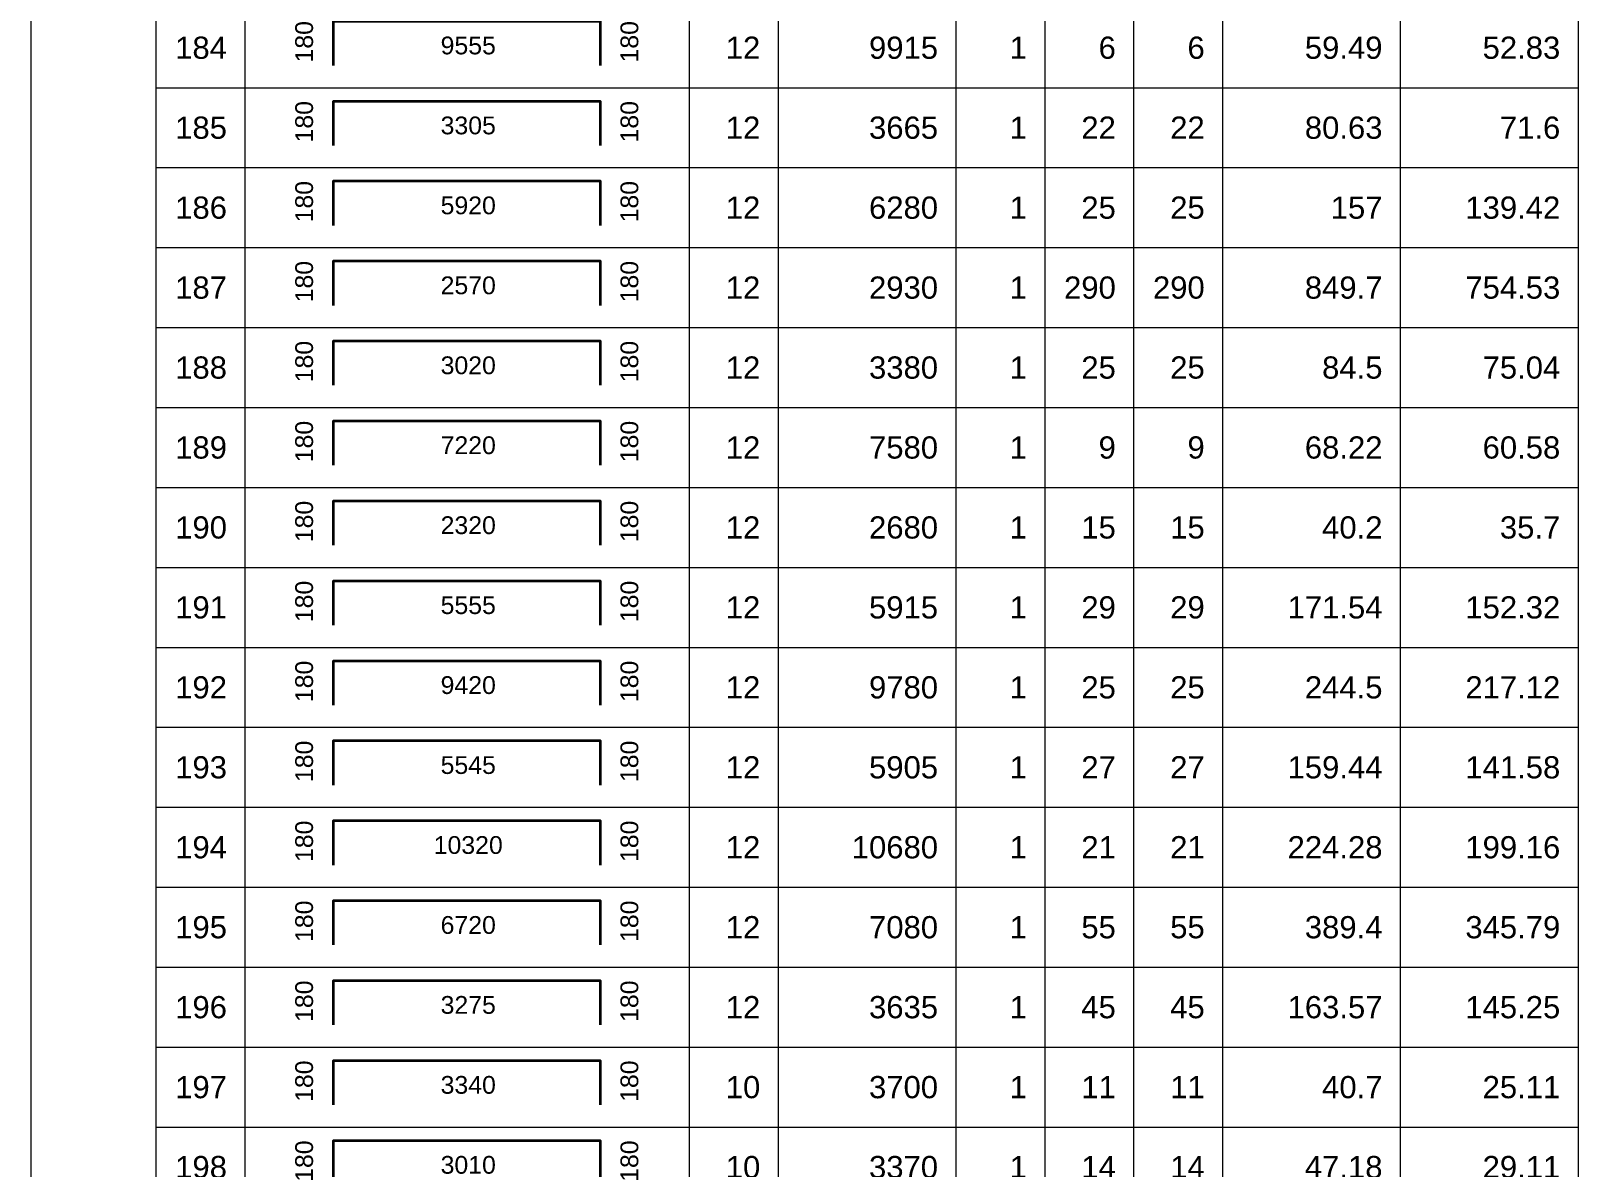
# Model space of a CAD drawing. Header units: millimetres. Extents: x -415354 to 883813, y -531490 to 486716.
# Drawn here: x 798740 to 816146, y -221440 to -208652 of the extents above; entities that cross this region are included whole.
import ezdxf
from ezdxf.enums import TextEntityAlignment as Align

# ---------------------------------------------------------------- set-up
doc = ezdxf.new("R2010")
doc.units = ezdxf.units.MM
doc.header["$MEASUREMENT"] = 0
for name, color, linetype, lineweight in [('NDC_FRAME', 7, 'Continuous', 20), ('NDC_S_REBAR', 4, 'Continuous', 35), ('NDC_S_VN TEXT', 7, 'Continuous', 20), ('NDC_Table', 3, 'Continuous', 20)]:
    doc.layers.add(name, color=color, linetype=linetype, lineweight=lineweight)
doc.styles.add('ARIAL', font='arial.ttf', dxfattribs={"width": 0.8})

# ---------------------------------------------------------------- blocks, each defined once
blk = doc.blocks.new('dang04')
at = {"layer": 'NDC_S_REBAR'}
blk.add_lwpolyline([(3405, -650), (3405, -150), (6405, -150), (6405, -650)], dxfattribs=at)
at = {"layer": 'NDC_Table'}
for p, q in [((0, 0), (0, -900)), ((1405, 0), (1405, -900)), ((2405, 0), (2405, -900)), ((7405, 0), (7405, -900)), ((8405, 0), (8405, -900)), ((10405, 0), (10405, -900)), ((11405, 0), (11405, -900)), ((12405, 0), (12405, -900)), ((13405, 0), (13405, -900)), ((15405, 0), (15405, -900)), ((17405, 0), (17405, -900)), ((1405, -900), (17405, -900))]:
    blk.add_line(p, q, dxfattribs=at)
at = {"layer": 'NDC_S_VN TEXT', "style": 'ARIAL'}
for p in [(3073, -150), (6733, -150)]:
    blk.add_attdef('D03', text='', height=200, rotation=90, dxfattribs=at).set_placement(p, align=Align.MIDDLE_RIGHT)
for p in [(2205, -450), (8205, -450), (10205, -450), (11205, -450), (12205, -450), (13205, -450), (15205, -450), (17205, -450)]:
    blk.add_attdef('D03', text='', height=250, dxfattribs=at).set_placement(p, align=Align.MIDDLE_RIGHT)
blk.add_attdef('D03', text='', height=200, dxfattribs=at).set_placement((4920, -425), align=Align.MIDDLE_CENTER)

msp = doc.modelspace()

# ---------------------------------------------------------------- block references
at = {"layer": 'NDC_FRAME'}
ref = msp.add_blockref('dang04', (798740.5, -208390.5), dxfattribs=at)
ref.add_attrib('D03', '184', dxfattribs={"layer": 'NDC_S_VN TEXT', "height": 250, "style": 'ARIAL'}).set_placement((800945.8, -208840.5), align=Align.MIDDLE_RIGHT)
ref.add_attrib('D03', '180', dxfattribs={"layer": 'NDC_S_VN TEXT', "height": 200, "rotation": 90, "style": 'ARIAL'}).set_placement((801813.8, -208540.5), align=Align.MIDDLE_RIGHT)
ref.add_attrib('D03', '9555', dxfattribs={"layer": 'NDC_S_VN TEXT', "height": 200, "style": 'ARIAL'}).set_placement((803660.1, -208815.2), align=Align.MIDDLE_CENTER)
ref.add_attrib('D03', '180', dxfattribs={"layer": 'NDC_S_VN TEXT', "height": 200, "rotation": 90, "style": 'ARIAL'}).set_placement((805473, -208540.5), align=Align.MIDDLE_RIGHT)
ref.add_attrib('D03', '12', dxfattribs={"layer": 'NDC_S_VN TEXT', "height": 250, "style": 'ARIAL'}).set_placement((806945.8, -208840.5), align=Align.MIDDLE_RIGHT)
ref.add_attrib('D03', '9915', dxfattribs={"layer": 'NDC_S_VN TEXT', "height": 250, "style": 'ARIAL'}).set_placement((808945.8, -208840.5), align=Align.MIDDLE_RIGHT)
ref.add_attrib('D03', '1', dxfattribs={"layer": 'NDC_S_VN TEXT', "height": 250, "style": 'ARIAL'}).set_placement((809945.8, -208840.5), align=Align.MIDDLE_RIGHT)
ref.add_attrib('D03', '6', dxfattribs={"layer": 'NDC_S_VN TEXT', "height": 250, "style": 'ARIAL'}).set_placement((810945.8, -208840.5), align=Align.MIDDLE_RIGHT)
ref.add_attrib('D03', '6', dxfattribs={"layer": 'NDC_S_VN TEXT', "height": 250, "style": 'ARIAL'}).set_placement((811945.8, -208840.2), align=Align.MIDDLE_RIGHT)
ref.add_attrib('D03', '59.49', dxfattribs={"layer": 'NDC_S_VN TEXT', "height": 250, "style": 'ARIAL'}).set_placement((813945.8, -208840.5), align=Align.MIDDLE_RIGHT)
ref.add_attrib('D03', '52.83', dxfattribs={"layer": 'NDC_S_VN TEXT', "height": 250, "style": 'ARIAL'}).set_placement((815945.8, -208840.5), align=Align.MIDDLE_RIGHT)
ref = msp.add_blockref('dang04', (798740.5, -209290.5), dxfattribs=at)
ref.add_attrib('D03', '185', dxfattribs={"layer": 'NDC_S_VN TEXT', "height": 250, "style": 'ARIAL'}).set_placement((800945.8, -209740.5), align=Align.MIDDLE_RIGHT)
ref.add_attrib('D03', '180', dxfattribs={"layer": 'NDC_S_VN TEXT', "height": 200, "rotation": 90, "style": 'ARIAL'}).set_placement((801813.8, -209440.5), align=Align.MIDDLE_RIGHT)
ref.add_attrib('D03', '3305', dxfattribs={"layer": 'NDC_S_VN TEXT', "height": 200, "style": 'ARIAL'}).set_placement((803660.1, -209715.2), align=Align.MIDDLE_CENTER)
ref.add_attrib('D03', '180', dxfattribs={"layer": 'NDC_S_VN TEXT', "height": 200, "rotation": 90, "style": 'ARIAL'}).set_placement((805473, -209440.5), align=Align.MIDDLE_RIGHT)
ref.add_attrib('D03', '12', dxfattribs={"layer": 'NDC_S_VN TEXT', "height": 250, "style": 'ARIAL'}).set_placement((806945.8, -209740.5), align=Align.MIDDLE_RIGHT)
ref.add_attrib('D03', '3665', dxfattribs={"layer": 'NDC_S_VN TEXT', "height": 250, "style": 'ARIAL'}).set_placement((808945.8, -209740.5), align=Align.MIDDLE_RIGHT)
ref.add_attrib('D03', '1', dxfattribs={"layer": 'NDC_S_VN TEXT', "height": 250, "style": 'ARIAL'}).set_placement((809945.8, -209740.5), align=Align.MIDDLE_RIGHT)
ref.add_attrib('D03', '22', dxfattribs={"layer": 'NDC_S_VN TEXT', "height": 250, "style": 'ARIAL'}).set_placement((810945.8, -209740.5), align=Align.MIDDLE_RIGHT)
ref.add_attrib('D03', '22', dxfattribs={"layer": 'NDC_S_VN TEXT', "height": 250, "style": 'ARIAL'}).set_placement((811945.8, -209740.2), align=Align.MIDDLE_RIGHT)
ref.add_attrib('D03', '80.63', dxfattribs={"layer": 'NDC_S_VN TEXT', "height": 250, "style": 'ARIAL'}).set_placement((813945.8, -209740.5), align=Align.MIDDLE_RIGHT)
ref.add_attrib('D03', '71.6', dxfattribs={"layer": 'NDC_S_VN TEXT', "height": 250, "style": 'ARIAL'}).set_placement((815945.8, -209740.5), align=Align.MIDDLE_RIGHT)
ref = msp.add_blockref('dang04', (798740.5, -210190.5), dxfattribs=at)
ref.add_attrib('D03', '186', dxfattribs={"layer": 'NDC_S_VN TEXT', "height": 250, "style": 'ARIAL'}).set_placement((800945.8, -210640.5), align=Align.MIDDLE_RIGHT)
ref.add_attrib('D03', '180', dxfattribs={"layer": 'NDC_S_VN TEXT', "height": 200, "rotation": 90, "style": 'ARIAL'}).set_placement((801813.8, -210340.5), align=Align.MIDDLE_RIGHT)
ref.add_attrib('D03', '5920', dxfattribs={"layer": 'NDC_S_VN TEXT', "height": 200, "style": 'ARIAL'}).set_placement((803660.1, -210615.2), align=Align.MIDDLE_CENTER)
ref.add_attrib('D03', '180', dxfattribs={"layer": 'NDC_S_VN TEXT', "height": 200, "rotation": 90, "style": 'ARIAL'}).set_placement((805473, -210340.5), align=Align.MIDDLE_RIGHT)
ref.add_attrib('D03', '12', dxfattribs={"layer": 'NDC_S_VN TEXT', "height": 250, "style": 'ARIAL'}).set_placement((806945.8, -210640.5), align=Align.MIDDLE_RIGHT)
ref.add_attrib('D03', '6280', dxfattribs={"layer": 'NDC_S_VN TEXT', "height": 250, "style": 'ARIAL'}).set_placement((808945.8, -210640.5), align=Align.MIDDLE_RIGHT)
ref.add_attrib('D03', '1', dxfattribs={"layer": 'NDC_S_VN TEXT', "height": 250, "style": 'ARIAL'}).set_placement((809945.8, -210640.5), align=Align.MIDDLE_RIGHT)
ref.add_attrib('D03', '25', dxfattribs={"layer": 'NDC_S_VN TEXT', "height": 250, "style": 'ARIAL'}).set_placement((810945.8, -210640.5), align=Align.MIDDLE_RIGHT)
ref.add_attrib('D03', '25', dxfattribs={"layer": 'NDC_S_VN TEXT', "height": 250, "style": 'ARIAL'}).set_placement((811945.8, -210640.2), align=Align.MIDDLE_RIGHT)
ref.add_attrib('D03', '157', dxfattribs={"layer": 'NDC_S_VN TEXT', "height": 250, "style": 'ARIAL'}).set_placement((813945.8, -210640.5), align=Align.MIDDLE_RIGHT)
ref.add_attrib('D03', '139.42', dxfattribs={"layer": 'NDC_S_VN TEXT', "height": 250, "style": 'ARIAL'}).set_placement((815945.8, -210640.5), align=Align.MIDDLE_RIGHT)
ref = msp.add_blockref('dang04', (798740.5, -211090.5), dxfattribs=at)
ref.add_attrib('D03', '187', dxfattribs={"layer": 'NDC_S_VN TEXT', "height": 250, "style": 'ARIAL'}).set_placement((800945.8, -211540.5), align=Align.MIDDLE_RIGHT)
ref.add_attrib('D03', '180', dxfattribs={"layer": 'NDC_S_VN TEXT', "height": 200, "rotation": 90, "style": 'ARIAL'}).set_placement((801813.8, -211240.5), align=Align.MIDDLE_RIGHT)
ref.add_attrib('D03', '2570', dxfattribs={"layer": 'NDC_S_VN TEXT', "height": 200, "style": 'ARIAL'}).set_placement((803660.1, -211515.2), align=Align.MIDDLE_CENTER)
ref.add_attrib('D03', '180', dxfattribs={"layer": 'NDC_S_VN TEXT', "height": 200, "rotation": 90, "style": 'ARIAL'}).set_placement((805473, -211240.5), align=Align.MIDDLE_RIGHT)
ref.add_attrib('D03', '12', dxfattribs={"layer": 'NDC_S_VN TEXT', "height": 250, "style": 'ARIAL'}).set_placement((806945.8, -211540.5), align=Align.MIDDLE_RIGHT)
ref.add_attrib('D03', '2930', dxfattribs={"layer": 'NDC_S_VN TEXT', "height": 250, "style": 'ARIAL'}).set_placement((808945.8, -211540.5), align=Align.MIDDLE_RIGHT)
ref.add_attrib('D03', '1', dxfattribs={"layer": 'NDC_S_VN TEXT', "height": 250, "style": 'ARIAL'}).set_placement((809945.8, -211540.5), align=Align.MIDDLE_RIGHT)
ref.add_attrib('D03', '290', dxfattribs={"layer": 'NDC_S_VN TEXT', "height": 250, "style": 'ARIAL'}).set_placement((810945.8, -211540.5), align=Align.MIDDLE_RIGHT)
ref.add_attrib('D03', '290', dxfattribs={"layer": 'NDC_S_VN TEXT', "height": 250, "style": 'ARIAL'}).set_placement((811945.8, -211540.2), align=Align.MIDDLE_RIGHT)
ref.add_attrib('D03', '849.7', dxfattribs={"layer": 'NDC_S_VN TEXT', "height": 250, "style": 'ARIAL'}).set_placement((813945.8, -211540.5), align=Align.MIDDLE_RIGHT)
ref.add_attrib('D03', '754.53', dxfattribs={"layer": 'NDC_S_VN TEXT', "height": 250, "style": 'ARIAL'}).set_placement((815945.8, -211540.5), align=Align.MIDDLE_RIGHT)
ref = msp.add_blockref('dang04', (798740.5, -211990.5), dxfattribs=at)
ref.add_attrib('D03', '188', dxfattribs={"layer": 'NDC_S_VN TEXT', "height": 250, "style": 'ARIAL'}).set_placement((800945.8, -212440.5), align=Align.MIDDLE_RIGHT)
ref.add_attrib('D03', '180', dxfattribs={"layer": 'NDC_S_VN TEXT', "height": 200, "rotation": 90, "style": 'ARIAL'}).set_placement((801813.8, -212140.5), align=Align.MIDDLE_RIGHT)
ref.add_attrib('D03', '3020', dxfattribs={"layer": 'NDC_S_VN TEXT', "height": 200, "style": 'ARIAL'}).set_placement((803660.1, -212415.2), align=Align.MIDDLE_CENTER)
ref.add_attrib('D03', '180', dxfattribs={"layer": 'NDC_S_VN TEXT', "height": 200, "rotation": 90, "style": 'ARIAL'}).set_placement((805473, -212140.5), align=Align.MIDDLE_RIGHT)
ref.add_attrib('D03', '12', dxfattribs={"layer": 'NDC_S_VN TEXT', "height": 250, "style": 'ARIAL'}).set_placement((806945.8, -212440.5), align=Align.MIDDLE_RIGHT)
ref.add_attrib('D03', '3380', dxfattribs={"layer": 'NDC_S_VN TEXT', "height": 250, "style": 'ARIAL'}).set_placement((808945.8, -212440.5), align=Align.MIDDLE_RIGHT)
ref.add_attrib('D03', '1', dxfattribs={"layer": 'NDC_S_VN TEXT', "height": 250, "style": 'ARIAL'}).set_placement((809945.8, -212440.5), align=Align.MIDDLE_RIGHT)
ref.add_attrib('D03', '25', dxfattribs={"layer": 'NDC_S_VN TEXT', "height": 250, "style": 'ARIAL'}).set_placement((810945.8, -212440.5), align=Align.MIDDLE_RIGHT)
ref.add_attrib('D03', '25', dxfattribs={"layer": 'NDC_S_VN TEXT', "height": 250, "style": 'ARIAL'}).set_placement((811945.8, -212440.2), align=Align.MIDDLE_RIGHT)
ref.add_attrib('D03', '84.5', dxfattribs={"layer": 'NDC_S_VN TEXT', "height": 250, "style": 'ARIAL'}).set_placement((813945.8, -212440.5), align=Align.MIDDLE_RIGHT)
ref.add_attrib('D03', '75.04', dxfattribs={"layer": 'NDC_S_VN TEXT', "height": 250, "style": 'ARIAL'}).set_placement((815945.8, -212440.5), align=Align.MIDDLE_RIGHT)
ref = msp.add_blockref('dang04', (798740.5, -212890.5), dxfattribs=at)
ref.add_attrib('D03', '189', dxfattribs={"layer": 'NDC_S_VN TEXT', "height": 250, "style": 'ARIAL'}).set_placement((800945.8, -213340.5), align=Align.MIDDLE_RIGHT)
ref.add_attrib('D03', '180', dxfattribs={"layer": 'NDC_S_VN TEXT', "height": 200, "rotation": 90, "style": 'ARIAL'}).set_placement((801813.8, -213040.5), align=Align.MIDDLE_RIGHT)
ref.add_attrib('D03', '7220', dxfattribs={"layer": 'NDC_S_VN TEXT', "height": 200, "style": 'ARIAL'}).set_placement((803660.1, -213315.2), align=Align.MIDDLE_CENTER)
ref.add_attrib('D03', '180', dxfattribs={"layer": 'NDC_S_VN TEXT', "height": 200, "rotation": 90, "style": 'ARIAL'}).set_placement((805473, -213040.5), align=Align.MIDDLE_RIGHT)
ref.add_attrib('D03', '12', dxfattribs={"layer": 'NDC_S_VN TEXT', "height": 250, "style": 'ARIAL'}).set_placement((806945.8, -213340.5), align=Align.MIDDLE_RIGHT)
ref.add_attrib('D03', '7580', dxfattribs={"layer": 'NDC_S_VN TEXT', "height": 250, "style": 'ARIAL'}).set_placement((808945.8, -213340.5), align=Align.MIDDLE_RIGHT)
ref.add_attrib('D03', '1', dxfattribs={"layer": 'NDC_S_VN TEXT', "height": 250, "style": 'ARIAL'}).set_placement((809945.8, -213340.5), align=Align.MIDDLE_RIGHT)
ref.add_attrib('D03', '9', dxfattribs={"layer": 'NDC_S_VN TEXT', "height": 250, "style": 'ARIAL'}).set_placement((810945.8, -213340.5), align=Align.MIDDLE_RIGHT)
ref.add_attrib('D03', '9', dxfattribs={"layer": 'NDC_S_VN TEXT', "height": 250, "style": 'ARIAL'}).set_placement((811945.8, -213340.2), align=Align.MIDDLE_RIGHT)
ref.add_attrib('D03', '68.22', dxfattribs={"layer": 'NDC_S_VN TEXT', "height": 250, "style": 'ARIAL'}).set_placement((813945.8, -213340.5), align=Align.MIDDLE_RIGHT)
ref.add_attrib('D03', '60.58', dxfattribs={"layer": 'NDC_S_VN TEXT', "height": 250, "style": 'ARIAL'}).set_placement((815945.8, -213340.5), align=Align.MIDDLE_RIGHT)
ref = msp.add_blockref('dang04', (798740.5, -213790.5), dxfattribs=at)
ref.add_attrib('D03', '190', dxfattribs={"layer": 'NDC_S_VN TEXT', "height": 250, "style": 'ARIAL'}).set_placement((800945.8, -214240.5), align=Align.MIDDLE_RIGHT)
ref.add_attrib('D03', '180', dxfattribs={"layer": 'NDC_S_VN TEXT', "height": 200, "rotation": 90, "style": 'ARIAL'}).set_placement((801813.8, -213940.5), align=Align.MIDDLE_RIGHT)
ref.add_attrib('D03', '2320', dxfattribs={"layer": 'NDC_S_VN TEXT', "height": 200, "style": 'ARIAL'}).set_placement((803660.1, -214215.2), align=Align.MIDDLE_CENTER)
ref.add_attrib('D03', '180', dxfattribs={"layer": 'NDC_S_VN TEXT', "height": 200, "rotation": 90, "style": 'ARIAL'}).set_placement((805473, -213940.5), align=Align.MIDDLE_RIGHT)
ref.add_attrib('D03', '12', dxfattribs={"layer": 'NDC_S_VN TEXT', "height": 250, "style": 'ARIAL'}).set_placement((806945.8, -214240.5), align=Align.MIDDLE_RIGHT)
ref.add_attrib('D03', '2680', dxfattribs={"layer": 'NDC_S_VN TEXT', "height": 250, "style": 'ARIAL'}).set_placement((808945.8, -214240.5), align=Align.MIDDLE_RIGHT)
ref.add_attrib('D03', '1', dxfattribs={"layer": 'NDC_S_VN TEXT', "height": 250, "style": 'ARIAL'}).set_placement((809945.8, -214240.5), align=Align.MIDDLE_RIGHT)
ref.add_attrib('D03', '15', dxfattribs={"layer": 'NDC_S_VN TEXT', "height": 250, "style": 'ARIAL'}).set_placement((810945.8, -214240.5), align=Align.MIDDLE_RIGHT)
ref.add_attrib('D03', '15', dxfattribs={"layer": 'NDC_S_VN TEXT', "height": 250, "style": 'ARIAL'}).set_placement((811945.8, -214240.2), align=Align.MIDDLE_RIGHT)
ref.add_attrib('D03', '40.2', dxfattribs={"layer": 'NDC_S_VN TEXT', "height": 250, "style": 'ARIAL'}).set_placement((813945.8, -214240.5), align=Align.MIDDLE_RIGHT)
ref.add_attrib('D03', '35.7', dxfattribs={"layer": 'NDC_S_VN TEXT', "height": 250, "style": 'ARIAL'}).set_placement((815945.8, -214240.5), align=Align.MIDDLE_RIGHT)
ref = msp.add_blockref('dang04', (798740.5, -214690.5), dxfattribs=at)
ref.add_attrib('D03', '191', dxfattribs={"layer": 'NDC_S_VN TEXT', "height": 250, "style": 'ARIAL'}).set_placement((800945.8, -215140.5), align=Align.MIDDLE_RIGHT)
ref.add_attrib('D03', '180', dxfattribs={"layer": 'NDC_S_VN TEXT', "height": 200, "rotation": 90, "style": 'ARIAL'}).set_placement((801813.8, -214840.5), align=Align.MIDDLE_RIGHT)
ref.add_attrib('D03', '5555', dxfattribs={"layer": 'NDC_S_VN TEXT', "height": 200, "style": 'ARIAL'}).set_placement((803660.1, -215115.2), align=Align.MIDDLE_CENTER)
ref.add_attrib('D03', '180', dxfattribs={"layer": 'NDC_S_VN TEXT', "height": 200, "rotation": 90, "style": 'ARIAL'}).set_placement((805473, -214840.5), align=Align.MIDDLE_RIGHT)
ref.add_attrib('D03', '12', dxfattribs={"layer": 'NDC_S_VN TEXT', "height": 250, "style": 'ARIAL'}).set_placement((806945.8, -215140.5), align=Align.MIDDLE_RIGHT)
ref.add_attrib('D03', '5915', dxfattribs={"layer": 'NDC_S_VN TEXT', "height": 250, "style": 'ARIAL'}).set_placement((808945.8, -215140.5), align=Align.MIDDLE_RIGHT)
ref.add_attrib('D03', '1', dxfattribs={"layer": 'NDC_S_VN TEXT', "height": 250, "style": 'ARIAL'}).set_placement((809945.8, -215140.5), align=Align.MIDDLE_RIGHT)
ref.add_attrib('D03', '29', dxfattribs={"layer": 'NDC_S_VN TEXT', "height": 250, "style": 'ARIAL'}).set_placement((810945.8, -215140.5), align=Align.MIDDLE_RIGHT)
ref.add_attrib('D03', '29', dxfattribs={"layer": 'NDC_S_VN TEXT', "height": 250, "style": 'ARIAL'}).set_placement((811945.8, -215140.2), align=Align.MIDDLE_RIGHT)
ref.add_attrib('D03', '171.54', dxfattribs={"layer": 'NDC_S_VN TEXT', "height": 250, "style": 'ARIAL'}).set_placement((813945.8, -215140.5), align=Align.MIDDLE_RIGHT)
ref.add_attrib('D03', '152.32', dxfattribs={"layer": 'NDC_S_VN TEXT', "height": 250, "style": 'ARIAL'}).set_placement((815945.8, -215140.5), align=Align.MIDDLE_RIGHT)
ref = msp.add_blockref('dang04', (798740.5, -215590.5), dxfattribs=at)
ref.add_attrib('D03', '192', dxfattribs={"layer": 'NDC_S_VN TEXT', "height": 250, "style": 'ARIAL'}).set_placement((800945.8, -216040.5), align=Align.MIDDLE_RIGHT)
ref.add_attrib('D03', '180', dxfattribs={"layer": 'NDC_S_VN TEXT', "height": 200, "rotation": 90, "style": 'ARIAL'}).set_placement((801813.8, -215740.5), align=Align.MIDDLE_RIGHT)
ref.add_attrib('D03', '9420', dxfattribs={"layer": 'NDC_S_VN TEXT', "height": 200, "style": 'ARIAL'}).set_placement((803660.1, -216015.2), align=Align.MIDDLE_CENTER)
ref.add_attrib('D03', '180', dxfattribs={"layer": 'NDC_S_VN TEXT', "height": 200, "rotation": 90, "style": 'ARIAL'}).set_placement((805473, -215740.5), align=Align.MIDDLE_RIGHT)
ref.add_attrib('D03', '12', dxfattribs={"layer": 'NDC_S_VN TEXT', "height": 250, "style": 'ARIAL'}).set_placement((806945.8, -216040.5), align=Align.MIDDLE_RIGHT)
ref.add_attrib('D03', '9780', dxfattribs={"layer": 'NDC_S_VN TEXT', "height": 250, "style": 'ARIAL'}).set_placement((808945.8, -216040.5), align=Align.MIDDLE_RIGHT)
ref.add_attrib('D03', '1', dxfattribs={"layer": 'NDC_S_VN TEXT', "height": 250, "style": 'ARIAL'}).set_placement((809945.8, -216040.5), align=Align.MIDDLE_RIGHT)
ref.add_attrib('D03', '25', dxfattribs={"layer": 'NDC_S_VN TEXT', "height": 250, "style": 'ARIAL'}).set_placement((810945.8, -216040.5), align=Align.MIDDLE_RIGHT)
ref.add_attrib('D03', '25', dxfattribs={"layer": 'NDC_S_VN TEXT', "height": 250, "style": 'ARIAL'}).set_placement((811945.8, -216040.2), align=Align.MIDDLE_RIGHT)
ref.add_attrib('D03', '244.5', dxfattribs={"layer": 'NDC_S_VN TEXT', "height": 250, "style": 'ARIAL'}).set_placement((813945.8, -216040.5), align=Align.MIDDLE_RIGHT)
ref.add_attrib('D03', '217.12', dxfattribs={"layer": 'NDC_S_VN TEXT', "height": 250, "style": 'ARIAL'}).set_placement((815945.8, -216040.5), align=Align.MIDDLE_RIGHT)
ref = msp.add_blockref('dang04', (798740.5, -216490.5), dxfattribs=at)
ref.add_attrib('D03', '193', dxfattribs={"layer": 'NDC_S_VN TEXT', "height": 250, "style": 'ARIAL'}).set_placement((800945.8, -216940.5), align=Align.MIDDLE_RIGHT)
ref.add_attrib('D03', '180', dxfattribs={"layer": 'NDC_S_VN TEXT', "height": 200, "rotation": 90, "style": 'ARIAL'}).set_placement((801813.8, -216640.5), align=Align.MIDDLE_RIGHT)
ref.add_attrib('D03', '5545', dxfattribs={"layer": 'NDC_S_VN TEXT', "height": 200, "style": 'ARIAL'}).set_placement((803660.1, -216915.2), align=Align.MIDDLE_CENTER)
ref.add_attrib('D03', '180', dxfattribs={"layer": 'NDC_S_VN TEXT', "height": 200, "rotation": 90, "style": 'ARIAL'}).set_placement((805473, -216640.5), align=Align.MIDDLE_RIGHT)
ref.add_attrib('D03', '12', dxfattribs={"layer": 'NDC_S_VN TEXT', "height": 250, "style": 'ARIAL'}).set_placement((806945.8, -216940.5), align=Align.MIDDLE_RIGHT)
ref.add_attrib('D03', '5905', dxfattribs={"layer": 'NDC_S_VN TEXT', "height": 250, "style": 'ARIAL'}).set_placement((808945.8, -216940.5), align=Align.MIDDLE_RIGHT)
ref.add_attrib('D03', '1', dxfattribs={"layer": 'NDC_S_VN TEXT', "height": 250, "style": 'ARIAL'}).set_placement((809945.8, -216940.5), align=Align.MIDDLE_RIGHT)
ref.add_attrib('D03', '27', dxfattribs={"layer": 'NDC_S_VN TEXT', "height": 250, "style": 'ARIAL'}).set_placement((810945.8, -216940.5), align=Align.MIDDLE_RIGHT)
ref.add_attrib('D03', '27', dxfattribs={"layer": 'NDC_S_VN TEXT', "height": 250, "style": 'ARIAL'}).set_placement((811945.8, -216940.2), align=Align.MIDDLE_RIGHT)
ref.add_attrib('D03', '159.44', dxfattribs={"layer": 'NDC_S_VN TEXT', "height": 250, "style": 'ARIAL'}).set_placement((813945.8, -216940.5), align=Align.MIDDLE_RIGHT)
ref.add_attrib('D03', '141.58', dxfattribs={"layer": 'NDC_S_VN TEXT', "height": 250, "style": 'ARIAL'}).set_placement((815945.8, -216940.5), align=Align.MIDDLE_RIGHT)
ref = msp.add_blockref('dang04', (798740.5, -217390.5), dxfattribs=at)
ref.add_attrib('D03', '194', dxfattribs={"layer": 'NDC_S_VN TEXT', "height": 250, "style": 'ARIAL'}).set_placement((800945.8, -217840.5), align=Align.MIDDLE_RIGHT)
ref.add_attrib('D03', '180', dxfattribs={"layer": 'NDC_S_VN TEXT', "height": 200, "rotation": 90, "style": 'ARIAL'}).set_placement((801813.8, -217540.5), align=Align.MIDDLE_RIGHT)
ref.add_attrib('D03', '10320', dxfattribs={"layer": 'NDC_S_VN TEXT', "height": 200, "style": 'ARIAL'}).set_placement((803660.1, -217815.2), align=Align.MIDDLE_CENTER)
ref.add_attrib('D03', '180', dxfattribs={"layer": 'NDC_S_VN TEXT', "height": 200, "rotation": 90, "style": 'ARIAL'}).set_placement((805473, -217540.5), align=Align.MIDDLE_RIGHT)
ref.add_attrib('D03', '12', dxfattribs={"layer": 'NDC_S_VN TEXT', "height": 250, "style": 'ARIAL'}).set_placement((806945.8, -217840.5), align=Align.MIDDLE_RIGHT)
ref.add_attrib('D03', '10680', dxfattribs={"layer": 'NDC_S_VN TEXT', "height": 250, "style": 'ARIAL'}).set_placement((808945.8, -217840.5), align=Align.MIDDLE_RIGHT)
ref.add_attrib('D03', '1', dxfattribs={"layer": 'NDC_S_VN TEXT', "height": 250, "style": 'ARIAL'}).set_placement((809945.8, -217840.5), align=Align.MIDDLE_RIGHT)
ref.add_attrib('D03', '21', dxfattribs={"layer": 'NDC_S_VN TEXT', "height": 250, "style": 'ARIAL'}).set_placement((810945.8, -217840.5), align=Align.MIDDLE_RIGHT)
ref.add_attrib('D03', '21', dxfattribs={"layer": 'NDC_S_VN TEXT', "height": 250, "style": 'ARIAL'}).set_placement((811945.8, -217840.2), align=Align.MIDDLE_RIGHT)
ref.add_attrib('D03', '224.28', dxfattribs={"layer": 'NDC_S_VN TEXT', "height": 250, "style": 'ARIAL'}).set_placement((813945.8, -217840.5), align=Align.MIDDLE_RIGHT)
ref.add_attrib('D03', '199.16', dxfattribs={"layer": 'NDC_S_VN TEXT', "height": 250, "style": 'ARIAL'}).set_placement((815945.8, -217840.5), align=Align.MIDDLE_RIGHT)
ref = msp.add_blockref('dang04', (798740.5, -218290.5), dxfattribs=at)
ref.add_attrib('D03', '195', dxfattribs={"layer": 'NDC_S_VN TEXT', "height": 250, "style": 'ARIAL'}).set_placement((800945.8, -218740.5), align=Align.MIDDLE_RIGHT)
ref.add_attrib('D03', '180', dxfattribs={"layer": 'NDC_S_VN TEXT', "height": 200, "rotation": 90, "style": 'ARIAL'}).set_placement((801813.8, -218440.5), align=Align.MIDDLE_RIGHT)
ref.add_attrib('D03', '6720', dxfattribs={"layer": 'NDC_S_VN TEXT', "height": 200, "style": 'ARIAL'}).set_placement((803660.1, -218715.2), align=Align.MIDDLE_CENTER)
ref.add_attrib('D03', '180', dxfattribs={"layer": 'NDC_S_VN TEXT', "height": 200, "rotation": 90, "style": 'ARIAL'}).set_placement((805473, -218440.5), align=Align.MIDDLE_RIGHT)
ref.add_attrib('D03', '12', dxfattribs={"layer": 'NDC_S_VN TEXT', "height": 250, "style": 'ARIAL'}).set_placement((806945.8, -218740.5), align=Align.MIDDLE_RIGHT)
ref.add_attrib('D03', '7080', dxfattribs={"layer": 'NDC_S_VN TEXT', "height": 250, "style": 'ARIAL'}).set_placement((808945.8, -218740.5), align=Align.MIDDLE_RIGHT)
ref.add_attrib('D03', '1', dxfattribs={"layer": 'NDC_S_VN TEXT', "height": 250, "style": 'ARIAL'}).set_placement((809945.8, -218740.5), align=Align.MIDDLE_RIGHT)
ref.add_attrib('D03', '55', dxfattribs={"layer": 'NDC_S_VN TEXT', "height": 250, "style": 'ARIAL'}).set_placement((810945.8, -218740.5), align=Align.MIDDLE_RIGHT)
ref.add_attrib('D03', '55', dxfattribs={"layer": 'NDC_S_VN TEXT', "height": 250, "style": 'ARIAL'}).set_placement((811945.8, -218740.2), align=Align.MIDDLE_RIGHT)
ref.add_attrib('D03', '389.4', dxfattribs={"layer": 'NDC_S_VN TEXT', "height": 250, "style": 'ARIAL'}).set_placement((813945.8, -218740.5), align=Align.MIDDLE_RIGHT)
ref.add_attrib('D03', '345.79', dxfattribs={"layer": 'NDC_S_VN TEXT', "height": 250, "style": 'ARIAL'}).set_placement((815945.8, -218740.5), align=Align.MIDDLE_RIGHT)
ref = msp.add_blockref('dang04', (798740.5, -219190.5), dxfattribs=at)
ref.add_attrib('D03', '196', dxfattribs={"layer": 'NDC_S_VN TEXT', "height": 250, "style": 'ARIAL'}).set_placement((800945.8, -219640.5), align=Align.MIDDLE_RIGHT)
ref.add_attrib('D03', '180', dxfattribs={"layer": 'NDC_S_VN TEXT', "height": 200, "rotation": 90, "style": 'ARIAL'}).set_placement((801813.8, -219340.5), align=Align.MIDDLE_RIGHT)
ref.add_attrib('D03', '3275', dxfattribs={"layer": 'NDC_S_VN TEXT', "height": 200, "style": 'ARIAL'}).set_placement((803660.1, -219615.2), align=Align.MIDDLE_CENTER)
ref.add_attrib('D03', '180', dxfattribs={"layer": 'NDC_S_VN TEXT', "height": 200, "rotation": 90, "style": 'ARIAL'}).set_placement((805473, -219340.5), align=Align.MIDDLE_RIGHT)
ref.add_attrib('D03', '12', dxfattribs={"layer": 'NDC_S_VN TEXT', "height": 250, "style": 'ARIAL'}).set_placement((806945.8, -219640.5), align=Align.MIDDLE_RIGHT)
ref.add_attrib('D03', '3635', dxfattribs={"layer": 'NDC_S_VN TEXT', "height": 250, "style": 'ARIAL'}).set_placement((808945.8, -219640.5), align=Align.MIDDLE_RIGHT)
ref.add_attrib('D03', '1', dxfattribs={"layer": 'NDC_S_VN TEXT', "height": 250, "style": 'ARIAL'}).set_placement((809945.8, -219640.5), align=Align.MIDDLE_RIGHT)
ref.add_attrib('D03', '45', dxfattribs={"layer": 'NDC_S_VN TEXT', "height": 250, "style": 'ARIAL'}).set_placement((810945.8, -219640.5), align=Align.MIDDLE_RIGHT)
ref.add_attrib('D03', '45', dxfattribs={"layer": 'NDC_S_VN TEXT', "height": 250, "style": 'ARIAL'}).set_placement((811945.8, -219640.2), align=Align.MIDDLE_RIGHT)
ref.add_attrib('D03', '163.57', dxfattribs={"layer": 'NDC_S_VN TEXT', "height": 250, "style": 'ARIAL'}).set_placement((813945.8, -219640.5), align=Align.MIDDLE_RIGHT)
ref.add_attrib('D03', '145.25', dxfattribs={"layer": 'NDC_S_VN TEXT', "height": 250, "style": 'ARIAL'}).set_placement((815945.8, -219640.5), align=Align.MIDDLE_RIGHT)
ref = msp.add_blockref('dang04', (798740.5, -220090.5), dxfattribs=at)
ref.add_attrib('D03', '197', dxfattribs={"layer": 'NDC_S_VN TEXT', "height": 250, "style": 'ARIAL'}).set_placement((800945.8, -220540.5), align=Align.MIDDLE_RIGHT)
ref.add_attrib('D03', '180', dxfattribs={"layer": 'NDC_S_VN TEXT', "height": 200, "rotation": 90, "style": 'ARIAL'}).set_placement((801813.8, -220240.5), align=Align.MIDDLE_RIGHT)
ref.add_attrib('D03', '3340', dxfattribs={"layer": 'NDC_S_VN TEXT', "height": 200, "style": 'ARIAL'}).set_placement((803660.1, -220515.2), align=Align.MIDDLE_CENTER)
ref.add_attrib('D03', '180', dxfattribs={"layer": 'NDC_S_VN TEXT', "height": 200, "rotation": 90, "style": 'ARIAL'}).set_placement((805473, -220240.5), align=Align.MIDDLE_RIGHT)
ref.add_attrib('D03', '10', dxfattribs={"layer": 'NDC_S_VN TEXT', "height": 250, "style": 'ARIAL'}).set_placement((806945.8, -220540.5), align=Align.MIDDLE_RIGHT)
ref.add_attrib('D03', '3700', dxfattribs={"layer": 'NDC_S_VN TEXT', "height": 250, "style": 'ARIAL'}).set_placement((808945.8, -220540.5), align=Align.MIDDLE_RIGHT)
ref.add_attrib('D03', '1', dxfattribs={"layer": 'NDC_S_VN TEXT', "height": 250, "style": 'ARIAL'}).set_placement((809945.8, -220540.5), align=Align.MIDDLE_RIGHT)
ref.add_attrib('D03', '11', dxfattribs={"layer": 'NDC_S_VN TEXT', "height": 250, "style": 'ARIAL'}).set_placement((810945.8, -220540.5), align=Align.MIDDLE_RIGHT)
ref.add_attrib('D03', '11', dxfattribs={"layer": 'NDC_S_VN TEXT', "height": 250, "style": 'ARIAL'}).set_placement((811945.8, -220540.2), align=Align.MIDDLE_RIGHT)
ref.add_attrib('D03', '40.7', dxfattribs={"layer": 'NDC_S_VN TEXT', "height": 250, "style": 'ARIAL'}).set_placement((813945.8, -220540.5), align=Align.MIDDLE_RIGHT)
ref.add_attrib('D03', '25.11', dxfattribs={"layer": 'NDC_S_VN TEXT', "height": 250, "style": 'ARIAL'}).set_placement((815945.8, -220540.5), align=Align.MIDDLE_RIGHT)
ref = msp.add_blockref('dang04', (798740.5, -220990.5), dxfattribs=at)
ref.add_attrib('D03', '198', dxfattribs={"layer": 'NDC_S_VN TEXT', "height": 250, "style": 'ARIAL'}).set_placement((800945.8, -221440.5), align=Align.MIDDLE_RIGHT)
ref.add_attrib('D03', '180', dxfattribs={"layer": 'NDC_S_VN TEXT', "height": 200, "rotation": 90, "style": 'ARIAL'}).set_placement((801813.8, -221140.5), align=Align.MIDDLE_RIGHT)
ref.add_attrib('D03', '3010', dxfattribs={"layer": 'NDC_S_VN TEXT', "height": 200, "style": 'ARIAL'}).set_placement((803660.1, -221415.2), align=Align.MIDDLE_CENTER)
ref.add_attrib('D03', '180', dxfattribs={"layer": 'NDC_S_VN TEXT', "height": 200, "rotation": 90, "style": 'ARIAL'}).set_placement((805473, -221140.5), align=Align.MIDDLE_RIGHT)
ref.add_attrib('D03', '10', dxfattribs={"layer": 'NDC_S_VN TEXT', "height": 250, "style": 'ARIAL'}).set_placement((806945.8, -221440.5), align=Align.MIDDLE_RIGHT)
ref.add_attrib('D03', '3370', dxfattribs={"layer": 'NDC_S_VN TEXT', "height": 250, "style": 'ARIAL'}).set_placement((808945.8, -221440.5), align=Align.MIDDLE_RIGHT)
ref.add_attrib('D03', '1', dxfattribs={"layer": 'NDC_S_VN TEXT', "height": 250, "style": 'ARIAL'}).set_placement((809945.8, -221440.5), align=Align.MIDDLE_RIGHT)
ref.add_attrib('D03', '14', dxfattribs={"layer": 'NDC_S_VN TEXT', "height": 250, "style": 'ARIAL'}).set_placement((810945.8, -221440.5), align=Align.MIDDLE_RIGHT)
ref.add_attrib('D03', '14', dxfattribs={"layer": 'NDC_S_VN TEXT', "height": 250, "style": 'ARIAL'}).set_placement((811945.8, -221440.2), align=Align.MIDDLE_RIGHT)
ref.add_attrib('D03', '47.18', dxfattribs={"layer": 'NDC_S_VN TEXT', "height": 250, "style": 'ARIAL'}).set_placement((813945.8, -221440.5), align=Align.MIDDLE_RIGHT)
ref.add_attrib('D03', '29.11', dxfattribs={"layer": 'NDC_S_VN TEXT', "height": 250, "style": 'ARIAL'}).set_placement((815945.8, -221440.5), align=Align.MIDDLE_RIGHT)

doc.saveas('drawing.dxf')
